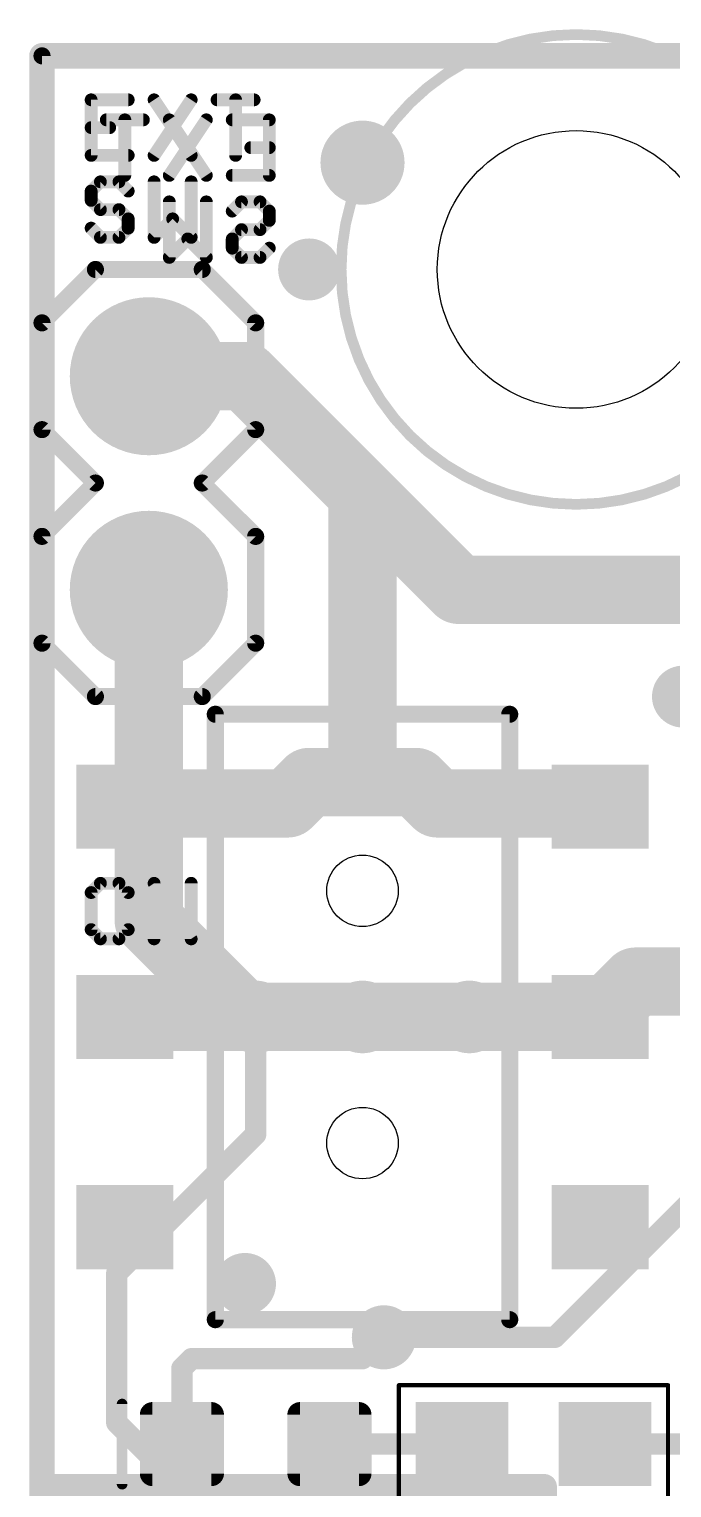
# Model space of a CAD drawing. Extents: x -0.2 to 20.5, y -0.3 to 32.1.
# Drawn here: x -0.15 to 7.49, y 14.72 to 32.07 of the extents above; entities that cross this region are included whole.
import ezdxf

# ---------------------------------------------------------------- set-up
doc = ezdxf.new("R2010")
doc.units = 0
for name, color, linetype in [('1', 12, 'CONTINUOUS'), ('16', 132, 'CONTINUOUS'), ('17', 110, 'CONTINUOUS'), ('18', 110, 'CONTINUOUS'), ('20', 53, 'CONTINUOUS'), ('21', 41, 'CONTINUOUS'), ('22', 40, 'CONTINUOUS'), ('39', 12, 'CONTINUOUS')]:
    doc.layers.add(name, color=color, linetype=linetype)

# ---------------------------------------------------------------- blocks, each defined once
blk = doc.blocks.new('RECT160000X160000R30')
at = {"const_width": 0.15}
blk.add_lwpolyline([(0.425, -0.35), (0.425, 0.35, 0.4142), (0.35, 0.425), (-0.35, 0.425, 0.4142), (-0.425, 0.35), (-0.425, -0.35, 0.4142), (-0.35, -0.425), (0.35, -0.425, 0.4142)], format="xyb", close=True, dxfattribs=at)
blk.add_solid([(-0.3754, -0.3754), (0.3754, -0.3754), (-0.3754, 0.3754), (0.3754, 0.3754)])
blk = doc.blocks.new('ROUNDP')
at = {"const_width": 0.5}
blk.add_lwpolyline([(0, -0.25, 1), (0, 0.25, 1), (0, -0.25)], format="xyb", dxfattribs=at)
blk = doc.blocks.new('PIE')
at = {"const_width": 0.5}
blk.add_lwpolyline([(0, -0.25, 1), (0, 0.25, 1), (0, -0.25)], format="xyb", dxfattribs=at)
blk = doc.blocks.new('RECT')
blk.add_solid([(-0.5, -0.5), (0.5, -0.5), (-0.5, 0.5), (0.5, 0.5)])
blk = doc.blocks.new('ROUNDV')
at = {"const_width": 0.5}
blk.add_lwpolyline([(0, -0.25, 1), (0, 0.25, 1), (0, -0.25)], format="xyb", dxfattribs=at)

msp = doc.modelspace()

# ---------------------------------------------------------------- linework, layer by layer
at = {"layer": '1'}
for points, const_width in [([(0, 31.75), (20.32, 31.75)], 0.3048), ([(0, 14.732), (0, 31.75)], 0.3048), ([(2.413, 27.94), (1.27, 27.94)], 0.8128), ([(3.81, 26.543), (2.413, 27.94)], 0.8128), ([(3.81, 23.241), (3.81, 26.543)], 0.8128), ([(3.81, 23.241), (3.937, 23.114)], 0.8128), ([(3.175, 23.114), (2.921, 22.86)], 0.8128), ([(3.937, 23.114), (3.175, 23.114)], 0.8128), ([(4.445, 23.114), (3.937, 23.114)], 0.8128), ([(4.699, 22.86), (4.445, 23.114)], 0.8128), ([(1.025, 22.86), (0.985, 22.82)], 0.8128), ([(2.921, 22.86), (1.025, 22.86)], 0.8128), ([(6.595, 22.86), (4.699, 22.86)], 0.8128), ([(6.635, 22.82), (6.595, 22.86)], 0.8128), ([(6.635, 20.32), (7.055, 20.74)], 0.8128), ([(7.055, 20.74), (8.89, 20.74)], 0.8128), ([(5.08, 20.32), (0.985, 20.32)], 0.8128), ([(6.635, 20.32), (5.08, 20.32)], 0.8128), ([(3.81, 16.256), (4.064, 16.51)], 0.254), ([(1.663, 16.141), (1.778, 16.256)], 0.254), ([(1.778, 16.256), (3.81, 16.256)], 0.254), ([(1.663, 15.24), (1.663, 16.141)], 0.254), ([(3.417, 15.24), (4.992, 15.24)], 0.254), ([(6.692, 15.24), (8.641, 15.24)], 0.254), ([(5.969, 14.732), (0, 14.732)], 0.3048), ([(5.969, 0), (5.969, 14.732)], 0.3048)]:
    msp.add_lwpolyline(points, dxfattribs=dict(at, const_width=const_width))
for points, const_width in [([(0, 31.8262, 1), (0, 31.6738)], 0.1524), ([(0.0762, 31.75, 1), (-0.0762, 31.75)], 0.1524), ([(1.27, 28.1432, 1), (1.27, 27.7368)], 0.4064), ([(2.5567, 28.0837, 1), (2.2693, 27.7963)], 0.4064), ([(2.413, 27.7368, 1), (2.413, 28.1432)], 0.4064), ([(4.0132, 26.543, 1), (3.6068, 26.543)], 0.4064), ([(3.6663, 26.3993, 1), (3.9537, 26.6867)], 0.4064), ([(3.9537, 23.3847, 1), (3.6663, 23.0973)], 0.4064), ([(3.175, 23.3172, 1), (3.175, 22.9108)], 0.4064), ([(3.3187, 22.9703, 1), (3.0313, 23.2577)], 0.4064), ([(3.6068, 23.241, 1), (4.0132, 23.241)], 0.4064), ([(3.937, 23.3172, 1), (3.937, 22.9108)], 0.4064), ([(3.7933, 22.9703, 1), (4.0807, 23.2577)], 0.4064), ([(3.937, 22.9108, 1), (3.937, 23.3172)], 0.4064), ([(4.5887, 23.2577, 1), (4.3013, 22.9703)], 0.4064), ([(4.445, 22.9108, 1), (4.445, 23.3172)], 0.4064), ([(1.025, 23.0632, 1), (1.025, 22.6568)], 0.4064), ([(1.1687, 22.7163, 1), (0.8813, 23.0037)], 0.4064), ([(2.921, 22.6568, 1), (2.921, 23.0632)], 0.4064), ([(4.699, 23.0632, 1), (4.699, 22.6568)], 0.4064), ([(6.7387, 23.0037, 1), (6.4513, 22.7163)], 0.4064), ([(6.595, 22.6568, 1), (6.595, 23.0632)], 0.4064), ([(0.8413, 22.9637, 1), (1.1287, 22.6763)], 0.4064), ([(2.7773, 23.0037, 1), (3.0647, 22.7163)], 0.4064), ([(4.5553, 22.7163, 1), (4.8427, 23.0037)], 0.4064), ([(6.4913, 22.6763, 1), (6.7787, 22.9637)], 0.4064), ([(7.055, 20.9432, 1), (7.055, 20.5368)], 0.4064), ([(7.1987, 20.5963, 1), (6.9113, 20.8837)], 0.4064), ([(0.985, 20.5232, 1), (0.985, 20.1168)], 0.4064), ([(5.08, 20.5232, 1), (5.08, 20.1168)], 0.4064), ([(5.08, 20.1168, 1), (5.08, 20.5232)], 0.4064), ([(6.4913, 20.4637, 1), (6.7787, 20.1763)], 0.4064), ([(6.635, 20.1168, 1), (6.635, 20.5232)], 0.4064), ([(4.1089, 16.4651, 1), (4.0191, 16.5549)], 0.127), ([(1.778, 16.3195, 1), (1.778, 16.1925)], 0.127), ([(1.8229, 16.2111, 1), (1.7331, 16.3009)], 0.127), ([(3.7651, 16.3009, 1), (3.8549, 16.2111)], 0.127), ([(3.81, 16.1925, 1), (3.81, 16.3195)], 0.127), ([(1.7265, 16.141, 1), (1.5995, 16.141)], 0.127), ([(1.6181, 16.1859, 1), (1.7079, 16.0961)], 0.127), ([(1.5995, 15.24, 1), (1.7265, 15.24)], 0.127), ([(3.417, 15.3035, 1), (3.417, 15.1765)], 0.127), ([(4.992, 15.1765, 1), (4.992, 15.3035)], 0.127), ([(6.692, 15.3035, 1), (6.692, 15.1765)], 0.127), ([(0, 14.8082, 1), (0, 14.6558)], 0.1524), ([(-0.0762, 14.732, 1), (0.0762, 14.732)], 0.1524), ([(6.0452, 14.732, 1), (5.8928, 14.732)], 0.1524), ([(5.969, 14.6558, 1), (5.969, 14.8082)], 0.1524)]:
    msp.add_lwpolyline(points, format="xyb", dxfattribs=dict(at, const_width=const_width))
at = {"layer": '16'}
for points, const_width in [([(0, 31.75), (20.32, 31.75)], 0.3048), ([(0, 14.097), (0, 31.75)], 0.3048), ([(2.413, 27.94), (1.27, 27.94)], 0.8128), ([(4.953, 25.4), (2.413, 27.94)], 0.8128), ([(1.27, 25.4), (1.27, 21.463)], 0.8128), ([(9.271, 25.4), (4.953, 25.4)], 0.8128), ([(1.27, 21.463), (2.413, 20.32)], 0.8128), ([(2.413, 20.32), (2.54, 20.32)], 0.8128), ([(2.54, 20.32), (3.81, 20.32)], 0.8128), ([(3.81, 20.32), (5.08, 20.32)], 0.8128), ([(5.08, 20.32), (5.207, 20.32)], 0.8128), ([(2.54, 18.923), (2.54, 20.32)], 0.254), ([(0.889, 17.272), (2.54, 18.923)], 0.254), ([(6.096, 16.51), (8.001, 18.415)], 0.254), ([(0.889, 15.494), (0.889, 17.272)], 0.254), ([(4.064, 16.51), (6.096, 16.51)], 0.254), ([(1.905, 14.478), (0.889, 15.494)], 0.254)]:
    msp.add_lwpolyline(points, dxfattribs=dict(at, const_width=const_width))
for points, const_width in [([(0, 31.8262, 1), (0, 31.6738)], 0.1524), ([(0.0762, 31.75, 1), (-0.0762, 31.75)], 0.1524), ([(1.27, 28.1432, 1), (1.27, 27.7368)], 0.4064), ([(2.5567, 28.0837, 1), (2.2693, 27.7963)], 0.4064), ([(2.413, 27.7368, 1), (2.413, 28.1432)], 0.4064), ([(1.4732, 25.4, 1), (1.0668, 25.4)], 0.4064), ([(4.953, 25.6032, 1), (4.953, 25.1968)], 0.4064), ([(4.8093, 25.2563, 1), (5.0967, 25.5437)], 0.4064), ([(1.4137, 21.6067, 1), (1.1263, 21.3193)], 0.4064), ([(1.0668, 21.463, 1), (1.4732, 21.463)], 0.4064), ([(2.413, 20.5232, 1), (2.413, 20.1168)], 0.4064), ([(2.2693, 20.1763, 1), (2.5567, 20.4637)], 0.4064), ([(2.54, 20.5232, 1), (2.54, 20.1168)], 0.4064), ([(2.54, 20.1168, 1), (2.54, 20.5232)], 0.4064), ([(3.81, 20.5232, 1), (3.81, 20.1168)], 0.4064), ([(3.81, 20.1168, 1), (3.81, 20.5232)], 0.4064), ([(5.08, 20.5232, 1), (5.08, 20.1168)], 0.4064), ([(5.08, 20.1168, 1), (5.08, 20.5232)], 0.4064), ([(5.207, 20.1168, 1), (5.207, 20.5232)], 0.4064), ([(2.6035, 20.32, 1), (2.4765, 20.32)], 0.127), ([(2.4765, 18.923, 1), (2.6035, 18.923)], 0.127), ([(2.5849, 18.8781, 1), (2.4951, 18.9679)], 0.127), ([(0.9525, 17.272, 1), (0.8255, 17.272)], 0.127), ([(0.8441, 17.3169, 1), (0.9339, 17.2271)], 0.127), ([(4.064, 16.5735, 1), (4.064, 16.4465)], 0.127), ([(6.0511, 16.5549, 1), (6.1409, 16.4651)], 0.127), ([(6.096, 16.4465, 1), (6.096, 16.5735)], 0.127), ([(0.9339, 15.5389, 1), (0.8441, 15.4491)], 0.127), ([(0.8255, 15.494, 1), (0.9525, 15.494)], 0.127)]:
    msp.add_lwpolyline(points, format="xyb", dxfattribs=dict(at, const_width=const_width))
at = {"layer": '20', "const_width": 0.2032}
for points in [[(20.32, 31.75), (0, 31.75)], [(0, 31.75), (0, 0)]]:
    msp.add_lwpolyline(points, dxfattribs=at)
at = {"layer": '20', "const_width": 0.1016}
for points in [[(0, 31.8008, 1), (0, 31.6992)], [(0.0508, 31.75, 1), (-0.0508, 31.75)]]:
    msp.add_lwpolyline(points, format="xyb", dxfattribs=at)
at = {"layer": '20'}
for centre, radius in [((6.35, 29.21), 1.651), ((3.81, 21.82), 0.425), ((3.81, 18.82), 0.425)]:
    msp.add_circle(centre, radius, dxfattribs=at)
at = {"layer": '21'}
for points, const_width in [([(1.0248, 31.2273), (0.5842, 31.2273)], 0.1524), ([(0.5842, 31.2273), (0.5842, 30.5664)], 0.1524), ([(1.3326, 31.2273), (1.7733, 30.5664)], 0.1524), ([(1.7733, 31.2273), (1.3326, 30.5664)], 0.1524), ([(2.081, 31.2273), (2.5217, 31.2273)], 0.1524), ([(2.3014, 30.5664), (2.3014, 31.2273)], 0.1524), ([(0.5842, 30.8968), (0.8045, 30.8968)], 0.1524), ([(0.5842, 30.5664), (1.0248, 30.5664)], 0.1524), ([(0.6944, 30.252), (0.5842, 30.1418)], 0.1524), ([(0.5842, 30.1418), (0.5842, 30.0316)], 0.1524), ([(0.9147, 30.252), (0.6944, 30.252)], 0.1524), ([(1.0248, 30.1418), (0.9147, 30.252)], 0.1524), ([(1.3326, 30.252), (1.3326, 29.591)], 0.1524), ([(1.7733, 29.591), (1.7733, 30.252)], 0.1524), ([(0.5842, 30.0316), (0.6944, 29.9215)], 0.1524), ([(0.6944, 29.9215), (0.9147, 29.9215)], 0.1524), ([(0.9147, 29.9215), (1.0248, 29.8113)], 0.1524), ([(1.0248, 29.8113), (1.0248, 29.7012)], 0.1524), ([(1.3326, 29.591), (1.5529, 29.8113)], 0.1524), ([(1.5529, 29.8113), (1.7733, 29.591)], 0.1524), ([(0.6944, 29.591), (0.5842, 29.7012)], 0.1524), ([(0.9147, 29.591), (0.6944, 29.591)], 0.1524), ([(1.0248, 29.7012), (0.9147, 29.591)], 0.1524), ([(0.635, 29.21), (0, 28.575)], 0.2032), ([(1.905, 29.21), (0.635, 29.21)], 0.2032), ([(2.54, 28.575), (1.905, 29.21)], 0.2032), ([(0, 27.305), (0, 28.575)], 0.2032), ([(2.54, 28.575), (2.54, 27.305)], 0.2032), ([(0.635, 26.67), (0, 27.305)], 0.2032), ([(2.54, 27.305), (1.905, 26.67)], 0.2032), ([(0, 26.035), (0.635, 26.67)], 0.2032), ([(1.905, 26.67), (2.54, 26.035)], 0.2032), ([(0, 24.765), (0, 26.035)], 0.2032), ([(2.54, 26.035), (2.54, 24.765)], 0.2032), ([(0.635, 24.13), (0, 24.765)], 0.2032), ([(2.54, 24.765), (1.905, 24.13)], 0.2032), ([(1.905, 24.13), (0.635, 24.13)], 0.2032), ([(5.56, 23.92), (2.06, 23.92)], 0.2032), ([(2.06, 23.92), (2.06, 16.72)], 0.2032), ([(5.56, 16.72), (5.56, 23.92)], 0.2032), ([(0.6944, 21.9097), (0.5842, 21.7995)], 0.1524), ([(0.5842, 21.7995), (0.5842, 21.3588)], 0.1524), ([(0.9147, 21.9097), (0.6944, 21.9097)], 0.1524), ([(1.0248, 21.7995), (0.9147, 21.9097)], 0.1524), ([(1.0248, 21.3588), (1.0248, 21.7995)], 0.1524), ([(1.3326, 21.2487), (1.3326, 21.9097)], 0.1524), ([(1.3326, 21.9097), (1.7733, 21.2487)], 0.1524), ([(1.7733, 21.2487), (1.7733, 21.9097)], 0.1524), ([(0.5842, 21.3588), (0.6944, 21.2487)], 0.1524), ([(0.9147, 21.2487), (1.0248, 21.3588)], 0.1524), ([(0.6944, 21.2487), (0.9147, 21.2487)], 0.1524), ([(2.06, 16.72), (5.56, 16.72)], 0.2032), ([(0.9525, 14.7637), (0.9525, 15.7163)], 0.127)]:
    msp.add_lwpolyline(points, dxfattribs=dict(at, const_width=const_width))
for points, const_width in [([(0.5842, 31.2654, 1), (0.5842, 31.1892)], 0.0762), ([(0.6223, 31.2273, 1), (0.5461, 31.2273)], 0.0762), ([(1.0248, 31.1892, 1), (1.0248, 31.2654)], 0.0762), ([(1.3643, 31.2485, 1), (1.3009, 31.2062)], 0.0762), ([(1.805, 31.2062, 1), (1.7416, 31.2485)], 0.0762), ([(2.081, 31.2654, 1), (2.081, 31.1892)], 0.0762), ([(2.3395, 31.2273, 1), (2.2633, 31.2273)], 0.0762), ([(2.5217, 31.1892, 1), (2.5217, 31.2654)], 0.0762), ([(0.5842, 30.9349, 1), (0.5842, 30.8587)], 0.0762), ([(0.8045, 30.8587, 1), (0.8045, 30.9349)], 0.0762), ([(0.5842, 30.6045, 1), (0.5842, 30.5283)], 0.0762), ([(0.5461, 30.5664, 1), (0.6223, 30.5664)], 0.0762), ([(1.0248, 30.5283, 1), (1.0248, 30.6045)], 0.0762), ([(1.3009, 30.5875, 1), (1.3643, 30.5452)], 0.0762), ([(1.7416, 30.5452, 1), (1.805, 30.5875)], 0.0762), ([(2.2633, 30.5664, 1), (2.3395, 30.5664)], 0.0762), ([(0.6223, 30.1418, 1), (0.5461, 30.1418)], 0.0762), ([(0.5573, 30.1687, 1), (0.6111, 30.1149)], 0.0762), ([(0.6944, 30.2901, 1), (0.6944, 30.2139)], 0.0762), ([(0.7213, 30.225, 1), (0.6674, 30.2789)], 0.0762), ([(0.9416, 30.2789, 1), (0.8877, 30.225)], 0.0762), ([(0.9147, 30.2139, 1), (0.9147, 30.2901)], 0.0762), ([(0.9979, 30.1149, 1), (1.0518, 30.1687)], 0.0762), ([(1.3707, 30.252, 1), (1.2945, 30.252)], 0.0762), ([(1.8114, 30.252, 1), (1.7352, 30.252)], 0.0762), ([(0.6111, 30.0586, 1), (0.5573, 30.0047)], 0.0762), ([(0.5461, 30.0316, 1), (0.6223, 30.0316)], 0.0762), ([(0.6944, 29.9596, 1), (0.6944, 29.8834)], 0.0762), ([(0.6674, 29.8945, 1), (0.7213, 29.9484)], 0.0762), ([(0.9416, 29.9484, 1), (0.8877, 29.8945)], 0.0762), ([(0.9147, 29.8834, 1), (0.9147, 29.9596)], 0.0762), ([(1.0629, 29.8113, 1), (0.9867, 29.8113)], 0.0762), ([(0.9979, 29.7844, 1), (1.0518, 29.8383)], 0.0762), ([(1.5799, 29.8383, 1), (1.526, 29.7844)], 0.0762), ([(1.5799, 29.7844, 1), (1.526, 29.8383)], 0.0762), ([(0.6111, 29.7281, 1), (0.5573, 29.6742)], 0.0762), ([(0.6944, 29.6291, 1), (0.6944, 29.5529)], 0.0762), ([(0.9147, 29.5529, 1), (0.9147, 29.6291)], 0.0762), ([(0.9867, 29.7012, 1), (1.0629, 29.7012)], 0.0762), ([(1.0518, 29.6742, 1), (0.9979, 29.7281)], 0.0762), ([(0.6674, 29.5641, 1), (0.7213, 29.6179)], 0.0762), ([(0.8877, 29.6179, 1), (0.9416, 29.5641)], 0.0762), ([(1.2945, 29.591, 1), (1.3707, 29.591)], 0.0762), ([(1.3057, 29.6179, 1), (1.3596, 29.5641)], 0.0762), ([(1.7352, 29.591, 1), (1.8114, 29.591)], 0.0762), ([(1.7463, 29.5641, 1), (1.8002, 29.6179)], 0.0762), ([(0.635, 29.2608, 1), (0.635, 29.1592)], 0.1016), ([(0.6709, 29.1741, 1), (0.5991, 29.2459)], 0.1016), ([(1.9409, 29.2459, 1), (1.8691, 29.1741)], 0.1016), ([(1.905, 29.1592, 1), (1.905, 29.2608)], 0.1016), ([(0.0508, 28.575, 1), (-0.0508, 28.575)], 0.1016), ([(-0.0359, 28.6109, 1), (0.0359, 28.5391)], 0.1016), ([(2.5908, 28.575, 1), (2.4892, 28.575)], 0.1016), ([(2.5041, 28.5391, 1), (2.5759, 28.6109)], 0.1016), ([(0.0359, 27.3409, 1), (-0.0359, 27.2691)], 0.1016), ([(-0.0508, 27.305, 1), (0.0508, 27.305)], 0.1016), ([(2.4892, 27.305, 1), (2.5908, 27.305)], 0.1016), ([(2.5759, 27.2691, 1), (2.5041, 27.3409)], 0.1016), ([(0.6709, 26.6341, 1), (0.5991, 26.7059)], 0.1016), ([(0.5991, 26.6341, 1), (0.6709, 26.7059)], 0.1016), ([(1.9409, 26.7059, 1), (1.8691, 26.6341)], 0.1016), ([(1.8691, 26.7059, 1), (1.9409, 26.6341)], 0.1016), ([(0.0508, 26.035, 1), (-0.0508, 26.035)], 0.1016), ([(-0.0359, 26.0709, 1), (0.0359, 25.9991)], 0.1016), ([(2.5908, 26.035, 1), (2.4892, 26.035)], 0.1016), ([(2.5041, 25.9991, 1), (2.5759, 26.0709)], 0.1016), ([(0.0359, 24.8009, 1), (-0.0359, 24.7291)], 0.1016), ([(-0.0508, 24.765, 1), (0.0508, 24.765)], 0.1016), ([(2.4892, 24.765, 1), (2.5908, 24.765)], 0.1016), ([(2.5759, 24.7291, 1), (2.5041, 24.8009)], 0.1016), ([(0.635, 24.1808, 1), (0.635, 24.0792)], 0.1016), ([(0.5991, 24.0941, 1), (0.6709, 24.1659)], 0.1016), ([(1.8691, 24.1659, 1), (1.9409, 24.0941)], 0.1016), ([(1.905, 24.0792, 1), (1.905, 24.1808)], 0.1016), ([(2.06, 23.9708, 1), (2.06, 23.8692)], 0.1016), ([(2.1108, 23.92, 1), (2.0092, 23.92)], 0.1016), ([(5.6108, 23.92, 1), (5.5092, 23.92)], 0.1016), ([(5.56, 23.8692, 1), (5.56, 23.9708)], 0.1016), ([(0.6223, 21.7995, 1), (0.5461, 21.7995)], 0.0762), ([(0.5573, 21.8264, 1), (0.6111, 21.7725)], 0.0762), ([(0.6944, 21.9478, 1), (0.6944, 21.8716)], 0.0762), ([(0.7213, 21.8827, 1), (0.6674, 21.9366)], 0.0762), ([(0.9416, 21.9366, 1), (0.8877, 21.8827)], 0.0762), ([(0.9147, 21.8716, 1), (0.9147, 21.9478)], 0.0762), ([(1.0629, 21.7995, 1), (0.9867, 21.7995)], 0.0762), ([(0.9979, 21.7725, 1), (1.0518, 21.8264)], 0.0762), ([(1.3707, 21.9097, 1), (1.2945, 21.9097)], 0.0762), ([(1.3643, 21.9308, 1), (1.3009, 21.8885)], 0.0762), ([(1.8114, 21.9097, 1), (1.7352, 21.9097)], 0.0762), ([(0.6111, 21.3858, 1), (0.5573, 21.3319)], 0.0762), ([(0.5461, 21.3588, 1), (0.6223, 21.3588)], 0.0762), ([(0.9867, 21.3588, 1), (1.0629, 21.3588)], 0.0762), ([(1.0518, 21.3319, 1), (0.9979, 21.3858)], 0.0762), ([(0.6944, 21.2868, 1), (0.6944, 21.2106)], 0.0762), ([(0.6674, 21.2217, 1), (0.7213, 21.2756)], 0.0762), ([(0.8877, 21.2756, 1), (0.9416, 21.2217)], 0.0762), ([(0.9147, 21.2106, 1), (0.9147, 21.2868)], 0.0762), ([(1.2945, 21.2487, 1), (1.3707, 21.2487)], 0.0762), ([(1.7352, 21.2487, 1), (1.8114, 21.2487)], 0.0762), ([(1.7416, 21.2276, 1), (1.805, 21.2698)], 0.0762), ([(2.06, 16.7708, 1), (2.06, 16.6692)], 0.1016), ([(2.0092, 16.72, 1), (2.1108, 16.72)], 0.1016), ([(5.5092, 16.72, 1), (5.6108, 16.72)], 0.1016), ([(5.56, 16.6692, 1), (5.56, 16.7708)], 0.1016), ([(0.9843, 15.7163, 1), (0.9207, 15.7163)], 0.0635), ([(0.9207, 14.7637, 1), (0.9843, 14.7637)], 0.0635)]:
    msp.add_lwpolyline(points, format="xyb", dxfattribs=dict(at, const_width=const_width))
at = {"layer": '22', "const_width": 0.1524}
for points in [[(1.2051, 30.9892), (0.7645, 30.9892)], [(0.9848, 30.3282), (0.9848, 30.9892)], [(1.9535, 30.9892), (1.5129, 30.3282)], [(1.5129, 30.9892), (1.9535, 30.3282)], [(2.2613, 30.9892), (2.7019, 30.9892)], [(2.7019, 30.9892), (2.7019, 30.3282)], [(2.7019, 30.6587), (2.4816, 30.6587)], [(2.7019, 30.3282), (2.2613, 30.3282)], [(1.5129, 29.3529), (1.5129, 30.0138)], [(1.9535, 30.0138), (1.9535, 29.3529)], [(2.2613, 29.9037), (2.3714, 30.0138)], [(2.3714, 30.0138), (2.5918, 30.0138)], [(2.5918, 30.0138), (2.7019, 29.9037)], [(2.7019, 29.7935), (2.5918, 29.6834)], [(2.7019, 29.9037), (2.7019, 29.7935)], [(2.3714, 29.6834), (2.2613, 29.5732)], [(2.5918, 29.6834), (2.3714, 29.6834)], [(1.7332, 29.5732), (1.5129, 29.3529)], [(1.9535, 29.3529), (1.7332, 29.5732)], [(2.2613, 29.5732), (2.2613, 29.463)], [(2.2613, 29.463), (2.3714, 29.3529)], [(2.5918, 29.3529), (2.7019, 29.463)], [(2.3714, 29.3529), (2.5918, 29.3529)]]:
    msp.add_lwpolyline(points, dxfattribs=at)
at = {"layer": '22', "const_width": 0.0762}
for points in [[(0.7645, 31.0273, 1), (0.7645, 30.9511)], [(1.0229, 30.9892, 1), (0.9467, 30.9892)], [(1.2051, 30.9511, 1), (1.2051, 31.0273)], [(1.5446, 31.0103, 1), (1.4812, 30.9681)], [(1.9852, 30.9681, 1), (1.9218, 31.0103)], [(2.2613, 31.0273, 1), (2.2613, 30.9511)], [(2.74, 30.9892, 1), (2.6638, 30.9892)], [(2.7019, 30.9511, 1), (2.7019, 31.0273)], [(2.4816, 30.6968, 1), (2.4816, 30.6206)], [(2.7019, 30.6206, 1), (2.7019, 30.6968)], [(0.9467, 30.3282, 1), (1.0229, 30.3282)], [(1.4812, 30.3494, 1), (1.5446, 30.3071)], [(1.9218, 30.3071, 1), (1.9852, 30.3494)], [(2.2613, 30.3663, 1), (2.2613, 30.2901)], [(2.6638, 30.3282, 1), (2.74, 30.3282)], [(2.7019, 30.2901, 1), (2.7019, 30.3663)], [(1.551, 30.0138, 1), (1.4748, 30.0138)], [(1.9916, 30.0138, 1), (1.9154, 30.0138)], [(2.3714, 30.0519, 1), (2.3714, 29.9757)], [(2.3984, 29.9869, 1), (2.3445, 30.0408)], [(2.6187, 30.0408, 1), (2.5648, 29.9869)], [(2.5918, 29.9757, 1), (2.5918, 30.0519)], [(2.2343, 29.9306, 1), (2.2882, 29.8767)], [(2.74, 29.9037, 1), (2.6638, 29.9037)], [(2.675, 29.8767, 1), (2.7289, 29.9306)], [(2.7289, 29.7666, 1), (2.675, 29.8205)], [(2.3714, 29.7215, 1), (2.3714, 29.6453)], [(2.3984, 29.6564, 1), (2.3445, 29.7103)], [(2.5648, 29.7103, 1), (2.6187, 29.6564)], [(2.5918, 29.6453, 1), (2.5918, 29.7215)], [(2.6638, 29.7935, 1), (2.74, 29.7935)], [(1.7601, 29.6001, 1), (1.7062, 29.5463)], [(1.7601, 29.5463, 1), (1.7063, 29.6001)], [(2.2882, 29.49, 1), (2.2343, 29.4361)], [(2.2994, 29.5732, 1), (2.2232, 29.5732)], [(2.2343, 29.6001, 1), (2.2882, 29.5463)], [(2.2232, 29.463, 1), (2.2994, 29.463)], [(2.7289, 29.4361, 1), (2.675, 29.49)], [(1.4859, 29.3798, 1), (1.5398, 29.3259)], [(1.4748, 29.3529, 1), (1.551, 29.3529)], [(1.9154, 29.3529, 1), (1.9916, 29.3529)], [(1.9266, 29.3259, 1), (1.9805, 29.3798)], [(2.3714, 29.391, 1), (2.3714, 29.3148)], [(2.3445, 29.3259, 1), (2.3984, 29.3798)], [(2.5648, 29.3798, 1), (2.6187, 29.3259)], [(2.5918, 29.3148, 1), (2.5918, 29.391)]]:
    msp.add_lwpolyline(points, format="xyb", dxfattribs=at)
at = {"layer": '39'}
for points, const_width in [([(6.35, 26.416, 1), (6.35, 32.004, 1), (6.35, 26.416)], 0.127), ([(4.242, 15.9527, 1), (4.242, 15.9273)], 0.0254), ([(4.2547, 15.94, 1), (4.2293, 15.94)], 0.0254), ([(7.4547, 15.94, 1), (7.4293, 15.94)], 0.0254), ([(7.442, 15.9273, 1), (7.442, 15.9527)], 0.0254)]:
    msp.add_lwpolyline(points, format="xyb", dxfattribs=dict(at, const_width=const_width))
at = {"layer": '39', "const_width": 0.0508}
for points in [[(4.242, 15.94), (7.442, 15.94)], [(4.242, 14.54), (4.242, 15.94)], [(7.442, 15.94), (7.442, 14.54)]]:
    msp.add_lwpolyline(points, dxfattribs=at)

# ---------------------------------------------------------------- block references
at = {"layer": '1', "yscale": 1.15, "rotation": 270}
for p in [(0.985, 22.82), (6.635, 22.82), (0.985, 20.32), (6.635, 20.32), (0.985, 17.82), (6.635, 17.82)]:
    msp.add_blockref('RECT', p, dxfattribs=at)
at = {"layer": '1', "rotation": 90}
for p in [(1.663, 15.24), (3.417, 15.24)]:
    msp.add_blockref('RECT160000X160000R30', p, dxfattribs=at)
at = {"layer": '1', "xscale": 1.1}
for p in [(4.992, 15.24), (6.692, 15.24)]:
    msp.add_blockref('RECT', p, dxfattribs=at)
at = {"layer": '16'}
msp.add_blockref('PIE', (3.81, 30.48), dxfattribs=at)
at = {"layer": '16', "xscale": 0.762, "yscale": 0.762}
msp.add_blockref('PIE', (4.064, 16.51), dxfattribs=at)
at = {"layer": '17', "xscale": 1.8796, "yscale": 1.8796}
for p in [(1.27, 27.94), (1.27, 27.94), (1.27, 25.4), (1.27, 25.4)]:
    msp.add_blockref('ROUNDP', p, dxfattribs=at)
at = {"layer": '18'}
for p, xscale, yscale in [((3.175, 29.21), 0.7366, 0.7366), ((3.175, 29.21), 0.7366, 0.7366), ((7.62, 24.13), 0.7366, 0.7366), ((7.62, 24.13), 0.7366, 0.7366), ((2.54, 20.32), 0.8636, 0.8636), ((2.54, 20.32), 0.8636, 0.8636), ((3.81, 20.32), 0.8636, 0.8636), ((3.81, 20.32), 0.8636, 0.8636), ((5.08, 20.32), 0.8636, 0.8636), ((5.08, 20.32), 0.8636, 0.8636), ((2.413, 17.145), 0.7366, 0.7366), ((2.413, 17.145), 0.7366, 0.7366), ((4.064, 16.51), 0.7366, 0.7366), ((4.064, 16.51), 0.7366, 0.7366)]:
    msp.add_blockref('ROUNDV', p, dxfattribs=dict(at, xscale=xscale, yscale=yscale))

doc.saveas('drawing.dxf')
